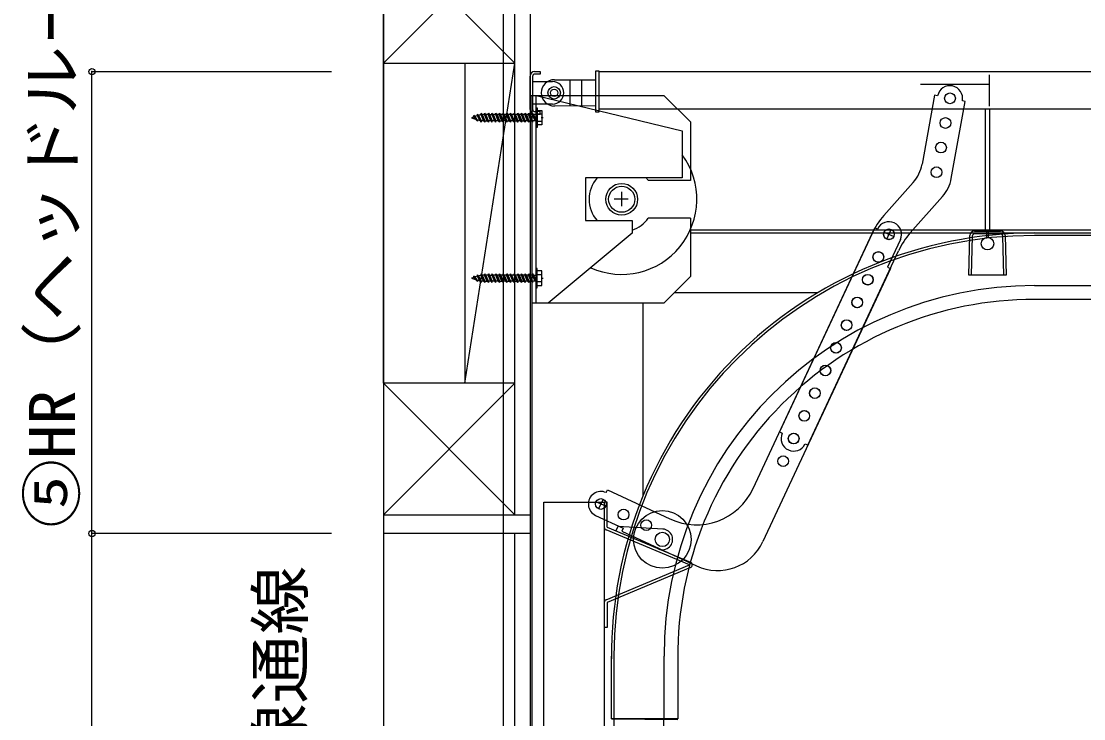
# Model space of a CAD drawing. Units: millimetres, scale not verified. Extents: x -11000 to 565, y -4772 to 3349.
# Drawn here: x -10991 to -10143, y 2008 to 2565 of the extents above; entities that cross this region are included whole.
import ezdxf
from ezdxf.enums import TextEntityAlignment as Align

# ---------------------------------------------------------------- set-up
doc = ezdxf.new("R2010")
doc.units = ezdxf.units.MM
doc.header["$LTSCALE"] = 10
doc.header["$PDMODE"] = 32
doc.header["$PDSIZE"] = 5
for name, color, linetype in [('8-1_ADD_LINE', 7, 'Continuous'), ('8-4', 7, 'Continuous'), ('8-5', 7, 'Continuous'), ('8-6', 7, 'Continuous'), ('8-7', 7, 'Continuous'), ('8-D', 7, 'Continuous'), ('8-F', 7, 'Continuous')]:
    doc.layers.add(name, color=color, linetype=linetype)
doc.styles.add('ＭＳ ゴシック', font='')
doc.styles.get('ＭＳ ゴシック').set_extended_font_data('MS Gothic')

msp = doc.modelspace()

# ---------------------------------------------------------------- linework, layer by layer
at = {"layer": '8-1_ADD_LINE'}
for p, q in [((-10702.01, 2704.31), (-10702.01, -294.12)), ((-10597.01, 2170.88), (-10597.01, 2704.31)), ((-10585.01, 2704.31), (-10585.01, -294.12)), ((-10702.01, 2170.88), (-10585.01, 2170.88)), ((-10585.01, 2155.88), (-10702.01, 2155.88)), ((-10597.01, -294.12), (-10597.01, 2155.88))]:
    msp.add_line(p, q, dxfattribs=at)
at = {"layer": '8-4'}
for p, q in [((-10585.01, 2494.48), (-10585.01, 2521.28)), ((-10583.01, 2520.88), (-10583.01, 2494.88)), ((-10218.16, 2497.38), (-10218.16, 2522.38)), ((-10583.01, 2516.88), (-10567.01, 2516.88)), ((-10553.01, 2497.38), (-10553.01, 2518.38)), ((-10544.01, 2518.38), (-10544.01, 2497.38)), ((-10273.16, 2514.88), (-10218.16, 2514.88)), ((-10261.89, 2506.01), (-10271.94, 2450.9)), ((-10259.54, 2505.53), (-10262.1, 2506.05)), ((-10567.01, 2498.88), (-10583.01, 2498.88)), ((-10532.51, 2497.38), (-10566.01, 2497.39)), ((-7061.69, 2494.88), (-10530.01, 2494.88)), ((-10248.6, 2439.55), (-10237.39, 2501.01)), ((-10237.42, 2501.01), (-10239.75, 2501.49)), ((-10221.16, 2397.38), (-10221.16, 2494.88)), ((-10218.16, 2494.88), (-10218.16, 2397.38)), ((-10279, 2436.39), (-10302.42, 2409.94)), ((-10281.3, 2396.08), (-10255.65, 2425.04)), ((-10302.18, 2396.71), (-10294.43, 2393.1)), ((-10300.13, 2391.06), (-10296.54, 2398.77)), ((-10231.78, 2393.43), (-10232.66, 2362.38)), ((-10230.17, 2397.38), (-10209.16, 2397.38)), ((-10220.16, 2392.38), (-10220.16, 2397.38)), ((-10219.16, 2397.38), (-10219.16, 2392.38)), ((-10206.66, 2362.38), (-10207.55, 2393.43)), ((-10524.54, 2177.66), (-10532.34, 2181.29)), ((-10526.62, 2183.37), (-10530.26, 2175.58)), ((-10743.63, 2155.88), (-10934.89, 2155.88)), ((-10511.7, 2157.88), (-10452.15, 2130.11))]:
    msp.add_line(p, q, dxfattribs=at)
for points in [[(-10743.63, -294.12), (-10934.89, -294.12), (-10934.89, 2155.88), (-10934.89, 2524.88), (-10743.63, 2524.88)], [(-10581.41, 2524.88), (-10577.01, 2524.88), (-10577.01, 2522.88), (-10581.01, 2522.88)], [(-10565.51, 2518.38), (-10532.51, 2518.38), (-10532.51, 2525.38), (-10530.01, 2525.38), (-10530.01, 2492.38), (-10532.51, 2492.38), (-10532.51, 2518.38)], [(-10530.01, 2524.88), (-7200.01, 2524.88), (-7200.01, 2494.88)], [(-10581.41, 2490.88), (-10577.01, 2490.88), (-10577.01, 2492.88), (-10581.01, 2492.88)], [(-10406.86, 2191.75), (-10309.66, 2400.2), (-10307.39, 2399.14)], [(-10311.88, 2395.52), (-10385.8, 2236.99), (-10383.54, 2235.93)], [(-10205.56, 2393.88), (-10204.66, 2362.38), (-10234.66, 2362.38), (-10233.76, 2393.88)], [(-10209.55, 2395.38), (-10212.66, 2395.38), (-10226.66, 2395.38), (-10229.78, 2395.38)], [(-10289.27, 2390.69), (-10299.52, 2368.71), (-10297.25, 2367.65), (-10399, 2149.46)], [(-10365.41, 2227.48), (-10363.15, 2226.42), (-10290.76, 2381.66)], [(-10524.21, 2188.54), (-10523.16, 2190.81), (-10473.31, 2167.56)], [(-10532.66, 2170.41), (-10510.64, 2160.14), (-10511.7, 2157.88)]]:
    msp.add_lwpolyline(points, dxfattribs=at)
for centre, radius in [((-10565.71, 2507.88), 5), ((-10565.71, 2507.88), 3), ((-10249.64, 2503.51), 4.3), ((-10253.23, 2483.83), 4.3), ((-10256.82, 2464.15), 4.3), ((-10260.41, 2444.47), 4.3), ((-10298.4, 2394.84), 4.25), ((-10298.33, 2394.91), 4.25), ((-10219.66, 2387.38), 5), ((-10306.86, 2376.72), 4.25), ((-10306.78, 2376.79), 4.25), ((-10315.31, 2358.59), 4.25), ((-10315.24, 2358.66), 4.25), ((-10323.76, 2340.46), 4.25), ((-10323.69, 2340.54), 4.25), ((-10332.21, 2322.34), 4.25), ((-10332.14, 2322.41), 4.25), ((-10340.67, 2304.21), 4.25), ((-10340.59, 2304.28), 4.25), ((-10349.12, 2286.08), 4.25), ((-10349.05, 2286.16), 4.25), ((-10357.57, 2267.96), 4.25), ((-10357.5, 2268.03), 4.25), ((-10366.02, 2249.83), 4.25), ((-10365.95, 2249.91), 4.25), ((-10374.48, 2231.71), 4.25), ((-10374.4, 2231.78), 4.25), ((-10382.86, 2213.65), 4.25), ((-10528.44, 2179.48), 4.3), ((-10510.31, 2171.02), 4.3), ((-10492.19, 2162.57), 4.3)]:
    msp.add_circle(centre, radius, dxfattribs=at)
for centre, radius, start, end in [((-10581.41, 2521.28), 3.6, 90, 180), ((-10581.01, 2520.88), 2, 90, 180), ((-10565.51, 2507.88), 10.5, 90, 180), ((-10567.01, 2507.88), 9, 0, 90), ((-10249.64, 2503.51), 10.1, 348.44862, 168.44862), ((-10565.51, 2507.88), 10.5, 180, 270), ((-10567.01, 2507.88), 9, 270, 0), ((-10581.01, 2494.88), 2, 180, 270), ((-10581.41, 2494.48), 3.6, 180, 270), ((-10301.45, 2456.28), 30, 318.4703, 349.66666), ((-10278.11, 2444.93), 30, 318.4703, 349.66666), ((-10257.5, 2370.16), 60, 138.4703, 155), ((-10298.33, 2394.91), 10, 335, 155), ((-10236.38, 2356.3), 60, 138.4703, 155), ((-10230.17, 2393.78), 3.6, 90, 178.36342), ((-10229.78, 2393.38), 2, 90, 178.36342), ((-10209.55, 2393.38), 2, 1.63658, 90), ((-10209.16, 2393.78), 3.6, 1.63658, 90), ((-10374.48, 2231.71), 10, 155, 245), ((-10374.48, 2231.71), 10, 245, 335), ((-10528.44, 2179.48), 10, 65, 245), ((-10452.18, 2212.88), 50, 245, 335), ((-10435.25, 2166.36), 40, 245, 335)]:
    msp.add_arc(centre, radius, start, end, dxfattribs=at)
for p in [(-10934.89, 2524.88), (-10934.89, 2155.88)]:
    msp.add_point(p, dxfattribs=at)
at = {"layer": '8-5'}
for p, q in [((-10583.41, -294.12), (-10583.41, 2505.88)), ((-10511.81, 2417.31), (-10511.81, 2428.71)), ((-10506.72, 2422.88), (-10517.74, 2422.88)), ((-10456.81, 2407.88), (-10490.57, 2407.88)), ((-9760.63, 2398.25), (-10456.81, 2398.25)), ((-7761.15, 2393.95), (-10182.01, 2393.95)), ((-10182.01, 2353.95), (-7761.15, 2353.95)), ((-10355.13, 2348.25), (-10469.65, 2348.25)), ((-10495.01, 2339.88), (-10495.01, 2185.53)), ((-10520.01, 2007.95), (-10520.01, 2057.95)), ((-10518.01, 2057.95), (-10518.01, 2007.95)), ((-10478.01, 2007.95), (-10478.01, 2057.95)), ((-10467.01, 2057.95), (-10467.01, 2007.95)), ((-10518.02, 2007.95), (-10540.3, -294.11)), ((-10467.01, 2007.95), (-10520.01, 2007.95)), ((-10520.01, 2007.95), (-10467.01, 2007.44)), ((-10499.93, -294.12), (-10478.03, 2007.95))]:
    msp.add_line(p, q, dxfattribs=at)
for points in [[(-10585.01, 2505.88), (-10478.02, 2505.88), (-10456.81, 2484.66), (-10456.81, 2437.88), (-10490.57, 2437.88)], [(-10580.21, 2339.88), (-10580.21, 2505.88), (-10463.41, 2477.48), (-10463.41, 2439.88)], [(-10463.41, 2439.88), (-10540.81, 2439.88), (-10540.81, 2405.88), (-10503.41, 2405.88), (-10503.41, 2395.88), (-10570.41, 2339.88)], [(-10456.81, 2407.88), (-10456.81, 2361.09), (-10478.02, 2339.88), (-10583.41, 2339.88)], [(-10456.81, 2395.95), (-10182.01, 2395.95), (-7761.15, 2395.95), (-7761.15, 2342.95), (-10182.01, 2342.95)]]:
    msp.add_lwpolyline(points, dxfattribs=at)
for radius in [12.7, 10.4]:
    msp.add_circle((-10511.81, 2422.88), radius, dxfattribs=at)
for centre, radius, start, end in [((-10511.81, 2422.88), 60, 245.67871, 36.22848), ((-10511.81, 2422.88), 26, 139.16778, 220.83222), ((-10511.81, 2422.88), 26, 35.23442, 40.83222), ((-10511.81, 2422.88), 26, 288.84911, 324.76558), ((-10182.01, 2057.95), 338, 90, 180.35093), ((-10182.01, 2057.95), 336, 90, 180), ((-10182.01, 2057.95), 296, 90, 180), ((-10182.01, 2057.95), 285, 90, 180.35093)]:
    msp.add_arc(centre, radius, start, end, dxfattribs=at)
at = {"layer": '8-6'}
msp.add_line((-10606.54, 2661.87), (-10606.54, 290.46), dxfattribs=at)
at = {"layer": '8-7'}
msp.add_line((-10597.01, 2275.88), (-10597.01, 2531.53), dxfattribs=at)
for points in [[(-10597.01, 2170.88), (-10597.01, 2275.88), (-10702.01, 2275.88), (-10702.01, 2531.53), (-10597.01, 2531.53), (-10702.01, 2636.53), (-10597.01, 2636.53), (-10702.01, 2531.53), (-10702.01, 2636.53)], [(-10637.01, 2531.53), (-10637.01, 2275.88), (-10597.01, 2531.53), (-10597.01, 2636.53)], [(-10597.01, 2275.88), (-10702.01, 2170.88), (-10597.01, 2170.88), (-10702.01, 2275.88), (-10702.01, 2170.88)]]:
    msp.add_lwpolyline(points, dxfattribs=at)
at = {"layer": '8-D'}
for p, q in [((-10627.02, 2489.72), (-10628.83, 2489.07)), ((-10627.1, 2486.42), (-10626.98, 2485.31)), ((-10618.15, 2485.55), (-10620.22, 2490.55)), ((-10617.32, 2490.55), (-10615.5, 2490.55)), ((-10606.36, 2485.55), (-10608.44, 2490.55)), ((-10600.82, 2490.55), (-10602.64, 2490.55)), ((-10597.79, 2484.55), (-10600.69, 2491.55)), ((-10594.58, 2485.55), (-10596.65, 2490.55)), ((-10588.78, 2485.55), (-10590.85, 2490.55)), ((-10582.98, 2485.55), (-10585.05, 2490.55)), ((-10582.11, 2490.55), (-10580.21, 2486.28)), ((-10575.71, 2490.95), (-10579.21, 2490.95)), ((-10576.23, 2488.07), (-10574.49, 2488.07)), ((-10625.17, 2485.73), (-10624.08, 2484.55)), ((-10622.13, 2485.55), (-10621.18, 2484.55)), ((-10618.15, 2485.55), (-10618.28, 2484.55)), ((-10616.33, 2485.55), (-10618.15, 2485.55)), ((-10616.33, 2485.55), (-10615.38, 2484.55)), ((-10613.43, 2485.55), (-10612.48, 2484.55)), ((-10610.35, 2485.55), (-10612.35, 2485.55)), ((-10609.26, 2485.55), (-10607.45, 2485.55)), ((-10606.36, 2485.55), (-10606.49, 2484.55)), ((-10604.55, 2485.55), (-10606.36, 2485.55)), ((-10603.46, 2485.55), (-10601.65, 2485.55)), ((-10601.65, 2485.55), (-10600.69, 2484.55)), ((-10597.66, 2485.55), (-10595.66, 2485.55)), ((-10594.58, 2485.55), (-10594.71, 2484.55)), ((-10592.76, 2485.55), (-10594.58, 2485.55)), ((-10591.68, 2485.55), (-10589.86, 2485.55)), ((-10588.78, 2485.55), (-10588.91, 2484.55)), ((-10586.96, 2485.55), (-10588.78, 2485.55)), ((-10585.88, 2485.55), (-10584.06, 2485.55)), ((-10582.98, 2485.55), (-10583.11, 2484.55)), ((-10580.98, 2485.55), (-10582.98, 2485.55)), ((-10579.21, 2485.17), (-10575.71, 2485.17)), ((-10627.02, 2361.52), (-10628.83, 2360.88)), ((-10618.15, 2357.36), (-10620.22, 2362.36)), ((-10617.32, 2362.36), (-10615.5, 2362.36)), ((-10606.36, 2357.36), (-10608.44, 2362.36)), ((-10600.82, 2362.36), (-10602.64, 2362.36)), ((-10597.79, 2356.36), (-10600.69, 2363.36)), ((-10594.58, 2357.36), (-10596.65, 2362.36)), ((-10588.78, 2357.36), (-10590.85, 2362.36)), ((-10582.98, 2357.36), (-10585.05, 2362.36)), ((-10582.11, 2362.36), (-10580.21, 2362.36)), ((-10579.21, 2362.75), (-10575.71, 2362.75)), ((-10576.23, 2359.88), (-10574.49, 2359.88)), ((-10627.1, 2358.22), (-10626.98, 2357.12)), ((-10625.17, 2357.54), (-10624.08, 2356.36)), ((-10622.13, 2357.36), (-10621.18, 2356.36)), ((-10618.15, 2357.36), (-10618.28, 2356.36)), ((-10616.33, 2357.36), (-10618.15, 2357.36)), ((-10616.33, 2357.36), (-10615.38, 2356.36)), ((-10613.43, 2357.36), (-10612.48, 2356.36)), ((-10610.35, 2357.36), (-10612.35, 2357.36)), ((-10609.26, 2357.36), (-10607.45, 2357.36)), ((-10606.36, 2357.36), (-10606.49, 2356.36)), ((-10604.55, 2357.36), (-10606.36, 2357.36)), ((-10603.46, 2357.36), (-10601.65, 2357.36)), ((-10601.65, 2357.36), (-10600.69, 2356.36)), ((-10597.66, 2357.36), (-10595.66, 2357.36)), ((-10594.58, 2357.36), (-10594.71, 2356.36)), ((-10592.76, 2357.36), (-10594.58, 2357.36)), ((-10591.68, 2357.36), (-10589.86, 2357.36)), ((-10588.78, 2357.36), (-10588.91, 2356.36)), ((-10586.96, 2357.36), (-10588.78, 2357.36)), ((-10585.88, 2357.36), (-10584.06, 2357.36)), ((-10582.98, 2357.36), (-10583.11, 2356.36)), ((-10580.98, 2357.36), (-10582.98, 2357.36)), ((-10575.71, 2356.98), (-10579.21, 2356.98))]:
    msp.add_line(p, q, dxfattribs=at)
for points in [[(-10580.21, 2495.8), (-10579.21, 2495.8), (-10579.21, 2480.3), (-10580.21, 2480.3)], [(-10580.21, 2352.11), (-10579.21, 2352.11), (-10579.21, 2367.61), (-10580.21, 2367.61)]]:
    msp.add_lwpolyline(points, close=True, dxfattribs=at)
for points in [[(-10629.8, 2488.72), (-10631.68, 2488.05), (-10628.66, 2486.98)], [(-10624.68, 2485.55), (-10627.1, 2486.42), (-10628.83, 2489.07), (-10629.88, 2489.76), (-10626.98, 2485.31), (-10628.66, 2486.98), (-10629.8, 2488.72), (-10629.88, 2489.76)], [(-10625.17, 2485.73), (-10627.02, 2489.71), (-10626.98, 2490.79)], [(-10621.3, 2490.55), (-10623.12, 2490.55), (-10624.08, 2491.55), (-10624.18, 2490.51), (-10622.13, 2485.55), (-10623.99, 2485.55), (-10624.08, 2484.55), (-10626.98, 2490.79), (-10626.08, 2490.05), (-10623.99, 2485.55)], [(-10626.08, 2490.05), (-10624.68, 2490.55), (-10624.18, 2490.55)], [(-10621.05, 2485.55), (-10621.18, 2484.55), (-10624.08, 2491.55)], [(-10623.12, 2490.55), (-10621.05, 2485.55), (-10619.23, 2485.55)], [(-10618.4, 2490.55), (-10620.22, 2490.55), (-10621.18, 2491.55), (-10618.28, 2484.55), (-10619.23, 2485.55), (-10621.3, 2490.55), (-10621.18, 2491.55)], [(-10616.33, 2485.55), (-10618.4, 2490.55), (-10618.28, 2491.55)], [(-10612.58, 2490.55), (-10614.42, 2490.55), (-10615.38, 2491.55), (-10615.5, 2490.55), (-10613.43, 2485.55), (-10615.25, 2485.55), (-10615.38, 2484.55), (-10618.28, 2491.55), (-10617.32, 2490.55), (-10615.25, 2485.55)], [(-10614.42, 2490.55), (-10612.35, 2485.55), (-10612.48, 2484.55), (-10615.38, 2491.55)], [(-10609.52, 2490.55), (-10611.34, 2490.55), (-10612.29, 2491.55), (-10609.39, 2484.55), (-10610.35, 2485.55), (-10612.4, 2490.51), (-10612.29, 2491.55)], [(-10611.34, 2490.55), (-10609.26, 2485.55), (-10609.39, 2484.55)], [(-10606.62, 2490.55), (-10608.44, 2490.55), (-10609.39, 2491.55), (-10606.49, 2484.55), (-10607.45, 2485.55), (-10609.52, 2490.55), (-10609.39, 2491.55)], [(-10603.72, 2490.55), (-10605.54, 2490.55), (-10606.49, 2491.55), (-10603.59, 2484.55), (-10604.55, 2485.55), (-10606.62, 2490.55), (-10606.49, 2491.55)], [(-10605.54, 2490.55), (-10603.46, 2485.55), (-10603.59, 2484.55)], [(-10601.65, 2485.55), (-10603.72, 2490.55), (-10603.59, 2491.55)], [(-10597.89, 2490.55), (-10599.74, 2490.55), (-10600.69, 2491.55), (-10600.82, 2490.55), (-10598.75, 2485.55), (-10600.56, 2485.55), (-10600.69, 2484.55), (-10603.59, 2491.55), (-10602.64, 2490.55), (-10600.56, 2485.55)], [(-10599.74, 2490.55), (-10597.66, 2485.55), (-10597.79, 2484.55), (-10598.75, 2485.55)], [(-10594.83, 2490.55), (-10596.65, 2490.55), (-10597.61, 2491.55), (-10594.71, 2484.55), (-10595.66, 2485.55), (-10597.71, 2490.51), (-10597.61, 2491.55)], [(-10591.93, 2490.55), (-10593.75, 2490.55), (-10594.71, 2491.55), (-10591.81, 2484.55), (-10592.76, 2485.55), (-10594.83, 2490.55), (-10594.71, 2491.55)], [(-10593.75, 2490.55), (-10591.68, 2485.55), (-10591.81, 2484.55)], [(-10589.03, 2490.55), (-10590.85, 2490.55), (-10591.81, 2491.55), (-10588.91, 2484.55), (-10589.86, 2485.55), (-10591.93, 2490.55), (-10591.81, 2491.55)], [(-10586.13, 2490.55), (-10587.95, 2490.55), (-10588.91, 2491.55), (-10586.01, 2484.55), (-10586.96, 2485.55), (-10589.03, 2490.55), (-10588.91, 2491.55)], [(-10587.95, 2490.55), (-10585.88, 2485.55), (-10586.01, 2484.55)], [(-10583.21, 2490.55), (-10585.05, 2490.55), (-10586.01, 2491.55), (-10583.11, 2484.55), (-10584.06, 2485.55), (-10586.13, 2490.55), (-10586.01, 2491.55)], [(-10580.21, 2490.55), (-10582.11, 2490.55), (-10583.11, 2491.55), (-10580.21, 2485.05), (-10580.98, 2485.55), (-10583.21, 2490.55), (-10583.11, 2491.55)], [(-10579.21, 2493.83), (-10575.71, 2493.83), (-10575.71, 2482.29), (-10579.21, 2482.29)], [(-10629.8, 2360.53), (-10631.68, 2359.86), (-10628.66, 2358.78)], [(-10624.68, 2357.36), (-10627.1, 2358.22), (-10628.83, 2360.88), (-10629.88, 2361.56), (-10626.98, 2357.12), (-10628.66, 2358.78), (-10629.8, 2360.53), (-10629.88, 2361.56)], [(-10625.17, 2357.54), (-10627.02, 2361.52), (-10626.98, 2362.6)], [(-10621.3, 2362.36), (-10623.12, 2362.36), (-10624.08, 2363.36), (-10624.18, 2362.31), (-10622.13, 2357.36), (-10623.99, 2357.36), (-10624.08, 2356.36), (-10626.98, 2362.6), (-10626.08, 2361.86), (-10623.99, 2357.36)], [(-10626.08, 2361.86), (-10624.68, 2362.36), (-10624.18, 2362.36)], [(-10621.05, 2357.36), (-10621.18, 2356.36), (-10624.08, 2363.36)], [(-10623.12, 2362.36), (-10621.05, 2357.36), (-10619.23, 2357.36)], [(-10618.4, 2362.36), (-10620.22, 2362.36), (-10621.18, 2363.36), (-10618.28, 2356.36), (-10619.23, 2357.36), (-10621.3, 2362.36), (-10621.18, 2363.36)], [(-10616.33, 2357.36), (-10618.4, 2362.36), (-10618.28, 2363.36)], [(-10612.58, 2362.36), (-10614.42, 2362.36), (-10615.38, 2363.36), (-10615.5, 2362.36), (-10613.43, 2357.36), (-10615.25, 2357.36), (-10615.38, 2356.36), (-10618.28, 2363.36), (-10617.32, 2362.36), (-10615.25, 2357.36)], [(-10614.42, 2362.36), (-10612.35, 2357.36), (-10612.48, 2356.36), (-10615.38, 2363.36)], [(-10609.52, 2362.36), (-10611.34, 2362.36), (-10612.29, 2363.36), (-10609.39, 2356.36), (-10610.35, 2357.36), (-10612.4, 2362.31), (-10612.29, 2363.36)], [(-10611.34, 2362.36), (-10609.26, 2357.36), (-10609.39, 2356.36)], [(-10606.62, 2362.36), (-10608.44, 2362.36), (-10609.39, 2363.36), (-10606.49, 2356.36), (-10607.45, 2357.36), (-10609.52, 2362.36), (-10609.39, 2363.36)], [(-10603.72, 2362.36), (-10605.54, 2362.36), (-10606.49, 2363.36), (-10603.59, 2356.36), (-10604.55, 2357.36), (-10606.62, 2362.36), (-10606.49, 2363.36)], [(-10605.54, 2362.36), (-10603.46, 2357.36), (-10603.59, 2356.36)], [(-10601.65, 2357.36), (-10603.72, 2362.36), (-10603.59, 2363.36)], [(-10597.89, 2362.36), (-10599.74, 2362.36), (-10600.69, 2363.36), (-10600.82, 2362.36), (-10598.75, 2357.36), (-10600.56, 2357.36), (-10600.69, 2356.36), (-10603.59, 2363.36), (-10602.64, 2362.36), (-10600.56, 2357.36)], [(-10599.74, 2362.36), (-10597.66, 2357.36), (-10597.79, 2356.36), (-10598.75, 2357.36)], [(-10594.83, 2362.36), (-10596.65, 2362.36), (-10597.61, 2363.36), (-10594.71, 2356.36), (-10595.66, 2357.36), (-10597.71, 2362.31), (-10597.61, 2363.36)], [(-10591.93, 2362.36), (-10593.75, 2362.36), (-10594.71, 2363.36), (-10591.81, 2356.36), (-10592.76, 2357.36), (-10594.83, 2362.36), (-10594.71, 2363.36)], [(-10593.75, 2362.36), (-10591.68, 2357.36), (-10591.81, 2356.36)], [(-10589.03, 2362.36), (-10590.85, 2362.36), (-10591.81, 2363.36), (-10588.91, 2356.36), (-10589.86, 2357.36), (-10591.93, 2362.36), (-10591.81, 2363.36)], [(-10586.13, 2362.36), (-10587.95, 2362.36), (-10588.91, 2363.36), (-10586.01, 2356.36), (-10586.96, 2357.36), (-10589.03, 2362.36), (-10588.91, 2363.36)], [(-10587.95, 2362.36), (-10585.88, 2357.36), (-10586.01, 2356.36)], [(-10583.21, 2362.36), (-10585.05, 2362.36), (-10586.01, 2363.36), (-10583.11, 2356.36), (-10584.06, 2357.36), (-10586.13, 2362.36), (-10586.01, 2363.36)], [(-10580.21, 2356.86), (-10580.98, 2357.36), (-10583.21, 2362.36), (-10583.11, 2363.36)], [(-10580.21, 2356.86), (-10583.11, 2363.36), (-10582.11, 2362.36), (-10580.21, 2358.09)], [(-10579.21, 2354.09), (-10575.71, 2354.09), (-10575.71, 2365.64), (-10579.21, 2365.64)]]:
    msp.add_lwpolyline(points, dxfattribs=at)
at = {"layer": '8-F'}
for p, q in [((-10457.76, 2130.86), (-10524.31, 2158.75)), ((-10523.42, 2160.88), (-10456.87, 2132.98)), ((-10524.31, 2103), (-10457.75, 2130.89))]:
    msp.add_line(p, q, dxfattribs=at)
for points in [[(-10523.42, -147.18), (-10523.42, -269.12), (-10571.07, -269.12), (-10573.92, -269.12), (-10573.92, 2180.88), (-10525.72, 2180.88)], [(-10523.42, 2160.88), (-10523.42, 2180.88), (-10525.72, 2180.88), (-10525.72, -147.18)], [(-10478.77, 2159.41), (-10514.82, 2161.61), (-10516.38, 2157.93)], [(-10456.86, 2128.77), (-10523.42, 2100.88), (-10523.42, 2080.88), (-10525.72, 2080.88)]]:
    msp.add_lwpolyline(points, dxfattribs=at)
for radius in [23, 5.75]:
    msp.add_circle((-10479.33, 2151.17), radius, dxfattribs=at)
for centre, radius, start, end in [((-10523.42, 2160.88), 2.3, 180, 247.25923), ((-10479.33, 2151.17), 8.25, 247.01845, 86.90241), ((-10457.79, 2130.88), 2.3, 293.89964, 66.10036), ((-10523.42, 2100.88), 2.3, 112.74077, 180)]:
    msp.add_arc(centre, radius, start, end, dxfattribs=at)

# ---------------------------------------------------------------- texts
at = {"layer": '8-1_ADD_LINE', "color": 3, "style": 'ＭＳ ゴシック', "width": 1.1}
msp.add_text('⑤HR（ヘッドルーム）', height=36.66, rotation=90, dxfattribs=at).set_placement((-10937.52, 2160.43), align=Align.BOTTOM_LEFT)
at = {"layer": '8-6', "color": 3, "style": 'ＭＳ ゴシック', "width": 1.1}
msp.add_text('配線引込み用呼び線通線', height=36.66, rotation=90, dxfattribs=at).set_placement((-10755.28, 1525.07), align=Align.BOTTOM_LEFT)

doc.saveas('drawing.dxf')
